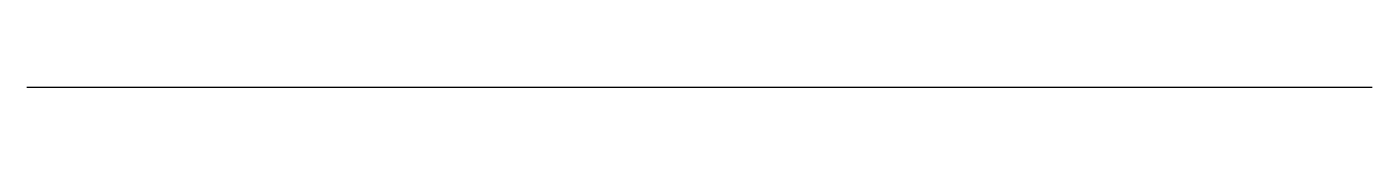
# Model space of a CAD drawing. Header units: millimetres. Extents: x -619.02 to -612.02, y -146.95 to -146.95.
import ezdxf

# ---------------------------------------------------------------- set-up
doc = ezdxf.new("R2010")
doc.units = ezdxf.units.MM

msp = doc.modelspace()

# ---------------------------------------------------------------- linework, layer by layer
msp.add_line((-612.0212, -146.9465, 107.9054), (-619.0212, -146.9465, 107.9054))

doc.saveas('drawing.dxf')
